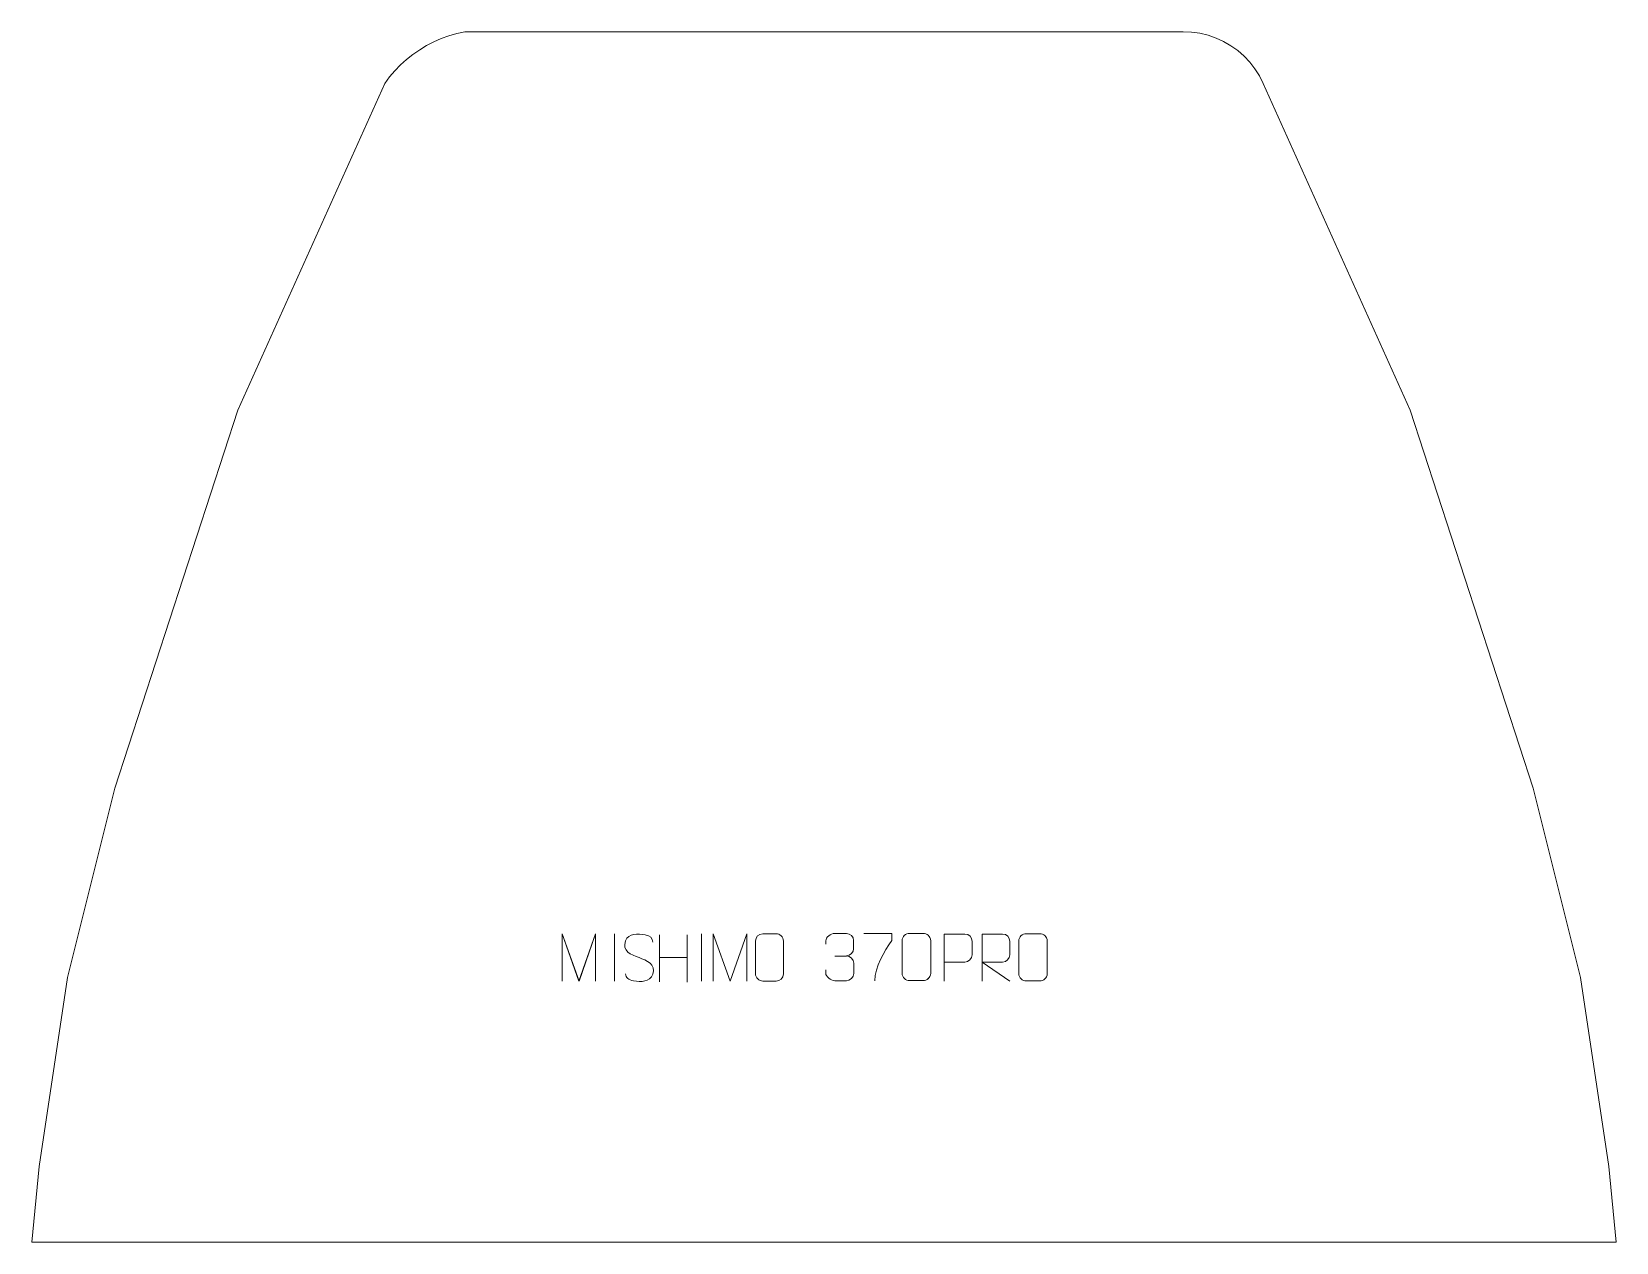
# Model space of a CAD drawing. Header units: millimetres. Extents: x -423 to 415, y 815 to 1455.
import ezdxf

# ---------------------------------------------------------------- set-up
doc = ezdxf.new("R2010")
doc.units = ezdxf.units.MM
doc.header["$MEASUREMENT"] = 0
doc.layers.add('layer 1', color=7, linetype='Continuous')

msp = doc.modelspace()

# ---------------------------------------------------------------- linework, layer by layer
at = {"layer": 'layer 1', "color": 242, "lineweight": 9}
msp.add_open_spline([(371.4282, 1055.1553), (371.4282, 1055.1553), (396.4297, 955.1551), (396.4297, 955.1551), (396.4297, 955.1551), (396.4297, 955.1551), (411.4285, 855.1548), (411.4285, 855.1548), (411.4285, 855.1548), (411.4285, 855.1548), (415.4277, 815.1545), (415.4277, 815.1545), (415.4277, 815.1545), (415.4277, 815.1545), (-422.5696, 815.1545), (-422.5696, 815.1545), (-422.5696, 815.1545), (-422.5696, 815.1545), (-418.5704, 855.1548), (-418.5704, 855.1548), (-418.5704, 855.1548), (-418.5704, 855.1548), (-403.5701, 955.1551), (-403.5701, 955.1551), (-403.5701, 955.1551), (-403.5701, 955.1551), (-378.5701, 1055.1553), (-378.5701, 1055.1553), (-378.5701, 1055.1553), (-378.5701, 1055.1553), (-313.5704, 1255.1537), (-313.5704, 1255.1537), (-313.5704, 1255.1537), (-313.5704, 1255.1537), (-235.8809, 1427.7973), (-235.8809, 1427.7973), (-235.8809, 1427.7973), (-235.8809, 1427.7973), (-233.2991, 1431.2388), (-233.2991, 1431.2388), (-233.2991, 1431.2388), (-233.2991, 1431.2388), (-230.4997, 1434.5071), (-230.4997, 1434.5071), (-230.4997, 1434.5071), (-230.4997, 1434.5071), (-227.4959, 1437.5897), (-227.4959, 1437.5897), (-227.4959, 1437.5897), (-227.4959, 1437.5897), (-224.3011, 1440.4736), (-224.3011, 1440.4736), (-224.3011, 1440.4736), (-224.3011, 1440.4736), (-220.9295, 1443.1477), (-220.9295, 1443.1477), (-220.9295, 1443.1477), (-220.9295, 1443.1477), (-217.3925, 1445.5991), (-217.3925, 1445.5991), (-217.3925, 1445.5991), (-217.3925, 1445.5991), (-213.7064, 1447.8183), (-213.7064, 1447.8183), (-213.7064, 1447.8183), (-213.7064, 1447.8183), (-209.884, 1449.797), (-209.884, 1449.797), (-209.884, 1449.797), (-209.884, 1449.797), (-205.9438, 1451.5269), (-205.9438, 1451.5269), (-205.9438, 1451.5269), (-205.9438, 1451.5269), (-201.8987, 1452.9991), (-201.8987, 1452.9991), (-201.8987, 1452.9991), (-201.8987, 1452.9991), (-197.7685, 1454.2099), (-197.7685, 1454.2099), (-197.7685, 1454.2099), (-197.7685, 1454.2099), (-193.5706, 1455.1542), (-193.5706, 1455.1542), (-193.5706, 1455.1542), (-193.5706, 1455.1542), (186.4286, 1455.1542), (186.4286, 1455.1542), (186.4286, 1455.1542), (186.4286, 1455.1542), (190.8603, 1454.9424), (190.8603, 1454.9424), (190.8603, 1454.9424), (190.8603, 1454.9424), (195.2513, 1454.3075), (195.2513, 1454.3075), (195.2513, 1454.3075), (195.2513, 1454.3075), (199.5635, 1453.2568), (199.5635, 1453.2568), (199.5635, 1453.2568), (199.5635, 1453.2568), (203.7521, 1451.7992), (203.7521, 1451.7992), (203.7521, 1451.7992), (203.7521, 1451.7992), (207.7846, 1449.9478), (207.7846, 1449.9478), (207.7846, 1449.9478), (207.7846, 1449.9478), (211.6216, 1447.7192), (211.6216, 1447.7192), (211.6216, 1447.7192), (211.6216, 1447.7192), (215.2269, 1445.1353), (215.2269, 1445.1353), (215.2269, 1445.1353), (215.2269, 1445.1353), (218.5709, 1442.2181), (218.5709, 1442.2181), (218.5709, 1442.2181), (218.5709, 1442.2181), (221.6201, 1438.9941), (221.6201, 1438.9941), (221.6201, 1438.9941), (221.6201, 1438.9941), (224.348, 1435.4952), (224.348, 1435.4952), (224.348, 1435.4952), (224.348, 1435.4952), (226.7273, 1431.75), (226.7273, 1431.75), (226.7273, 1431.75), (226.7273, 1431.75), (228.7405, 1427.7973), (228.7405, 1427.7973), (228.7405, 1427.7973), (228.7405, 1427.7973), (306.428, 1255.1537), (306.428, 1255.1537), (306.428, 1255.1537), (306.428, 1255.1537), (371.4282, 1055.1553), (371.4282, 1055.1553)], degree=3, knots=[0, 0, 0, 0, 0.02702703, 0.02702703, 0.02702703, 0.02702703, 0.05405405, 0.05405405, 0.05405405, 0.05405405, 0.08108108, 0.08108108, 0.08108108, 0.08108108, 0.10810811, 0.10810811, 0.10810811, 0.10810811, 0.13513514, 0.13513514, 0.13513514, 0.13513514, 0.16216216, 0.16216216, 0.16216216, 0.16216216, 0.18918919, 0.18918919, 0.18918919, 0.18918919, 0.21621622, 0.21621622, 0.21621622, 0.21621622, 0.24324324, 0.24324324, 0.24324324, 0.24324324, 0.27027027, 0.27027027, 0.27027027, 0.27027027, 0.2972973, 0.2972973, 0.2972973, 0.2972973, 0.32432432, 0.32432432, 0.32432432, 0.32432432, 0.35135135, 0.35135135, 0.35135135, 0.35135135, 0.37837838, 0.37837838, 0.37837838, 0.37837838, 0.40540541, 0.40540541, 0.40540541, 0.40540541, 0.43243243, 0.43243243, 0.43243243, 0.43243243, 0.45945946, 0.45945946, 0.45945946, 0.45945946, 0.48648649, 0.48648649, 0.48648649, 0.48648649, 0.51351351, 0.51351351, 0.51351351, 0.51351351, 0.54054054, 0.54054054, 0.54054054, 0.54054054, 0.56756757, 0.56756757, 0.56756757, 0.56756757, 0.59459459, 0.59459459, 0.59459459, 0.59459459, 0.62162162, 0.62162162, 0.62162162, 0.62162162, 0.64864865, 0.64864865, 0.64864865, 0.64864865, 0.67567568, 0.67567568, 0.67567568, 0.67567568, 0.7027027, 0.7027027, 0.7027027, 0.7027027, 0.72972973, 0.72972973, 0.72972973, 0.72972973, 0.75675676, 0.75675676, 0.75675676, 0.75675676, 0.78378378, 0.78378378, 0.78378378, 0.78378378, 0.81081081, 0.81081081, 0.81081081, 0.81081081, 0.83783784, 0.83783784, 0.83783784, 0.83783784, 0.86486486, 0.86486486, 0.86486486, 0.86486486, 0.89189189, 0.89189189, 0.89189189, 0.89189189, 0.91891892, 0.91891892, 0.91891892, 0.91891892, 0.94594595, 0.94594595, 0.94594595, 0.94594595, 1, 1, 1, 1], dxfattribs=at)
at = {"layer": 'layer 1', "color": 250, "lineweight": 9}
for points, knots in [([(-142.0982, 953.2655), (-142.0982, 953.2655), (-142.0982, 978.2296), (-142.0982, 978.2296), (-142.0982, 978.2296), (-142.0982, 978.2296), (-133.1709, 953.2655), (-133.1709, 953.2655), (-133.1709, 953.2655), (-133.1709, 953.2655), (-124.4088, 978.229), (-124.4088, 978.229), (-124.4088, 978.229), (-124.4088, 978.229), (-124.4088, 953.2655), (-124.4088, 953.2655)], [0, 0, 0, 0, 0.2, 0.2, 0.2, 0.2, 0.4, 0.4, 0.4, 0.4, 0.6, 0.6, 0.6, 0.6, 1, 1, 1, 1]), ([(-142.0574, 953.2568), (-142.0574, 953.2568), (-142.0574, 978.2147), (-142.0574, 978.2147), (-142.0574, 978.2147), (-142.0574, 978.2147), (-133.1323, 953.2568), (-133.1323, 953.2568), (-133.1323, 953.2568), (-133.1323, 953.2568), (-124.3724, 978.2142), (-124.3724, 978.2142), (-124.3724, 978.2142), (-124.3724, 978.2142), (-124.3724, 953.2568), (-124.3724, 953.2568)], [0, 0, 0, 0, 0.2, 0.2, 0.2, 0.2, 0.4, 0.4, 0.4, 0.4, 0.6, 0.6, 0.6, 0.6, 1, 1, 1, 1]), ([(-101.3724, 965.7355), (-105.6207, 967.2059), (-110.5288, 969.0017), (-108.5237, 974.522), (-108.5237, 974.522), (-107.0202, 978.6619), (-101.8066, 978.2734), (-98.203, 977.6723), (-98.203, 977.6723), (-95.3424, 977.1951), (-94.4777, 975.9819), (-94.1671, 973.8978)], [0, 0, 0, 0, 0.25, 0.25, 0.25, 0.25, 0.5, 0.5, 0.5, 0.5, 1, 1, 1, 1]), ([(-62.0982, 953.2655), (-62.0982, 953.2655), (-62.0982, 978.2296), (-62.0982, 978.2296), (-62.0982, 978.2296), (-62.0982, 978.2296), (-53.1709, 953.2655), (-53.1709, 953.2655), (-53.1709, 953.2655), (-53.1709, 953.2655), (-44.4088, 978.229), (-44.4088, 978.229), (-44.4088, 978.229), (-44.4088, 978.229), (-44.4088, 953.2655), (-44.4088, 953.2655)], [0, 0, 0, 0, 0.2, 0.2, 0.2, 0.2, 0.4, 0.4, 0.4, 0.4, 0.6, 0.6, 0.6, 0.6, 1, 1, 1, 1]), ([(-35.9284, 978.2237), (-33.6027, 978.2237), (-31.2766, 978.2237), (-28.9505, 978.2237), (-28.9505, 978.2237), (-27.0039, 978.2593), (-25.0125, 976.7677), (-24.9858, 974.3301), (-24.9858, 974.3301), (-24.9862, 968.5832), (-24.9862, 962.8359), (-24.9858, 957.0882), (-24.9858, 957.0882), (-25.1256, 954.7648), (-26.8028, 953.2852), (-28.9505, 953.2744), (-28.9505, 953.2744), (-31.2824, 953.2748), (-33.6143, 953.2748), (-35.9458, 953.2744), (-35.9458, 953.2744), (-37.8708, 953.169), (-39.8429, 955.0535), (-39.8317, 957.0708), (-39.8317, 957.0708), (-39.8314, 962.8409), (-39.8314, 968.6106), (-39.8317, 974.3799), (-39.8317, 974.3799), (-39.8275, 976.518), (-38.0808, 978.2372), (-35.9284, 978.2237)], [0, 0, 0, 0, 0.11111111, 0.11111111, 0.11111111, 0.11111111, 0.22222222, 0.22222222, 0.22222222, 0.22222222, 0.33333333, 0.33333333, 0.33333333, 0.33333333, 0.44444444, 0.44444444, 0.44444444, 0.44444444, 0.55555556, 0.55555556, 0.55555556, 0.55555556, 0.66666667, 0.66666667, 0.66666667, 0.66666667, 0.77777778, 0.77777778, 0.77777778, 0.77777778, 1, 1, 1, 1]), ([(-2.6222, 972.7452), (-2.6222, 972.7452), (-2.6222, 974.6024), (-2.6222, 974.6024), (-2.6222, 974.6024), (-2.6365, 976.3443), (0.028, 978.4624), (2.0871, 978.4397), (2.0871, 978.4397), (4.1512, 978.4397), (6.2152, 978.4397), (8.2789, 978.4397), (8.2789, 978.4397), (10.4734, 978.4485), (12.0717, 976.6017), (12.1161, 974.6896), (12.1161, 974.6896), (12.1157, 973.2545), (12.1157, 971.8194), (12.1161, 970.3839), (12.1161, 970.3839), (12.0675, 968.7304), (10.4649, 966.5004), (8.2666, 966.5104), (8.2666, 966.5104), (10.4703, 966.4992), (12.0783, 964.696), (12.1323, 962.6365), (12.1323, 962.6365), (12.1319, 960.8518), (12.1319, 959.0671), (12.1323, 957.282), (12.1323, 957.282), (12.1424, 955.2206), (10.0875, 953.4575), (8.2666, 953.4656), (8.2666, 953.4656), (6.2013, 953.4659), (4.1361, 953.4659), (2.0705, 953.4656), (2.0705, 953.4656), (-0.0981, 953.4771), (-2.6291, 955.8773), (-2.6477, 957.3391), (-2.6477, 957.3391), (-2.6477, 957.3391), (-2.6477, 959.2477), (-2.6477, 959.2477)], [0, 0, 0, 0, 0.07692308, 0.07692308, 0.07692308, 0.07692308, 0.15384615, 0.15384615, 0.15384615, 0.15384615, 0.23076923, 0.23076923, 0.23076923, 0.23076923, 0.30769231, 0.30769231, 0.30769231, 0.30769231, 0.38461538, 0.38461538, 0.38461538, 0.38461538, 0.46153846, 0.46153846, 0.46153846, 0.46153846, 0.53846154, 0.53846154, 0.53846154, 0.53846154, 0.61538462, 0.61538462, 0.61538462, 0.61538462, 0.69230769, 0.69230769, 0.69230769, 0.69230769, 0.76923077, 0.76923077, 0.76923077, 0.76923077, 0.84615385, 0.84615385, 0.84615385, 0.84615385, 1, 1, 1, 1]), ([(17.4378, 978.4219), (17.4378, 978.4219), (32.2539, 978.4219), (32.2539, 978.4219), (32.2539, 978.4219), (32.2536, 977.1723), (32.2536, 975.9227), (32.2539, 974.6729), (32.2539, 974.6729), (28.2595, 968.6758), (23.3443, 960.8422), (23.3443, 953.4634)], [0, 0, 0, 0, 0.25, 0.25, 0.25, 0.25, 0.5, 0.5, 0.5, 0.5, 1, 1, 1, 1]), ([(41.7105, 978.4889), (44.0772, 978.4889), (46.4443, 978.4889), (48.8114, 978.4889), (48.8114, 978.4889), (50.7924, 978.5245), (52.8189, 977.0298), (52.846, 974.5871), (52.846, 974.5871), (52.8456, 968.8283), (52.8456, 963.069), (52.846, 957.3094), (52.846, 957.3094), (52.7038, 954.9812), (50.997, 953.4986), (48.8114, 953.4877), (48.8114, 953.4877), (46.4384, 953.4881), (44.0654, 953.4881), (41.6928, 953.4877), (41.6928, 953.4877), (39.7339, 953.3821), (37.727, 955.2705), (37.7384, 957.292), (37.7384, 957.292), (37.7387, 963.0741), (37.7387, 968.8557), (37.7384, 974.637), (37.7384, 974.637), (37.7427, 976.7796), (39.5202, 978.5024), (41.7105, 978.4889)], [0, 0, 0, 0, 0.11111111, 0.11111111, 0.11111111, 0.11111111, 0.22222222, 0.22222222, 0.22222222, 0.22222222, 0.33333333, 0.33333333, 0.33333333, 0.33333333, 0.44444444, 0.44444444, 0.44444444, 0.44444444, 0.55555556, 0.55555556, 0.55555556, 0.55555556, 0.66666667, 0.66666667, 0.66666667, 0.66666667, 0.77777778, 0.77777778, 0.77777778, 0.77777778, 1, 1, 1, 1]), ([(41.7133, 978.4739), (44.0794, 978.4739), (46.4459, 978.4739), (48.8124, 978.4739), (48.8124, 978.4739), (50.7929, 978.5095), (52.8189, 977.0152), (52.846, 974.5731), (52.846, 974.5731), (52.8456, 968.8157), (52.8456, 963.0579), (52.846, 957.2997), (52.846, 957.2997), (52.7039, 954.9721), (50.9975, 953.4898), (48.8124, 953.479), (48.8124, 953.479), (46.44, 953.4794), (44.0676, 953.4794), (41.6956, 953.479), (41.6956, 953.479), (39.7371, 953.3734), (37.7307, 955.2613), (37.7421, 957.2823), (37.7421, 957.2823), (37.7425, 963.0629), (37.7425, 968.8432), (37.7421, 974.623), (37.7421, 974.623), (37.7464, 976.765), (39.5235, 978.4875), (41.7133, 978.4739)], [0, 0, 0, 0, 0.11111111, 0.11111111, 0.11111111, 0.11111111, 0.22222222, 0.22222222, 0.22222222, 0.22222222, 0.33333333, 0.33333333, 0.33333333, 0.33333333, 0.44444444, 0.44444444, 0.44444444, 0.44444444, 0.55555556, 0.55555556, 0.55555556, 0.55555556, 0.66666667, 0.66666667, 0.66666667, 0.66666667, 0.77777778, 0.77777778, 0.77777778, 0.77777778, 1, 1, 1, 1]), ([(60.0499, 953.1703), (60.0499, 953.1703), (60.0499, 978.13), (60.0499, 978.13), (60.0499, 978.13), (63.6458, 978.13), (67.242, 978.13), (70.8382, 978.13), (70.8382, 978.13), (73.164, 978.0921), (74.7218, 976.6017), (74.7176, 974.2349), (74.7176, 974.2349), (74.7172, 972.1988), (74.7172, 969.1387), (74.7176, 967.1022), (74.7176, 967.1022), (74.7111, 965.2264), (72.8984, 963.284), (70.8883, 963.2648), (70.8883, 963.2648), (70.8883, 963.2648), (60.0499, 963.2648), (60.0499, 963.2648)], [0, 0, 0, 0, 0.14285714, 0.14285714, 0.14285714, 0.14285714, 0.28571429, 0.28571429, 0.28571429, 0.28571429, 0.42857143, 0.42857143, 0.42857143, 0.42857143, 0.57142857, 0.57142857, 0.57142857, 0.57142857, 0.71428571, 0.71428571, 0.71428571, 0.71428571, 1, 1, 1, 1]), ([(80.0518, 953.1734), (80.0518, 953.1734), (80.0518, 978.1269), (80.0518, 978.1269), (80.0518, 978.1269), (83.6466, 978.1269), (87.2421, 978.1269), (90.8373, 978.1269), (90.8373, 978.1269), (93.1626, 978.0892), (94.7199, 976.5992), (94.7158, 974.2328), (94.7158, 974.2328), (94.7154, 972.1973), (94.7154, 969.1379), (94.7158, 967.1019), (94.7158, 967.1019), (94.7093, 965.2264), (92.897, 963.2846), (90.8875, 963.2655), (90.8875, 963.2655), (90.8875, 963.2655), (80.0518, 963.2655), (80.0518, 963.2655), (80.0518, 963.2655), (80.0518, 963.2655), (94.7065, 953.1734), (94.7065, 953.1734)], [0, 0, 0, 0, 0.125, 0.125, 0.125, 0.125, 0.25, 0.25, 0.25, 0.25, 0.375, 0.375, 0.375, 0.375, 0.5, 0.5, 0.5, 0.5, 0.625, 0.625, 0.625, 0.625, 0.75, 0.75, 0.75, 0.75, 1, 1, 1, 1]), ([(103.3933, 978.3113), (105.76, 978.3113), (108.1271, 978.3113), (110.4942, 978.3113), (110.4942, 978.3113), (112.4752, 978.3469), (114.5017, 976.8522), (114.5288, 974.4095), (114.5288, 974.4095), (114.5284, 968.6507), (114.5284, 962.8914), (114.5288, 957.1318), (114.5288, 957.1318), (114.3866, 954.8036), (112.6798, 953.321), (110.4942, 953.3101), (110.4942, 953.3101), (108.1212, 953.3105), (105.7482, 953.3105), (103.3756, 953.3101), (103.3756, 953.3101), (101.4167, 953.2045), (99.4098, 955.0929), (99.4212, 957.1144), (99.4212, 957.1144), (99.4215, 962.8965), (99.4215, 968.6781), (99.4212, 974.4594), (99.4212, 974.4594), (99.4255, 976.602), (101.203, 978.3248), (103.3933, 978.3113)], [0, 0, 0, 0, 0.11111111, 0.11111111, 0.11111111, 0.11111111, 0.22222222, 0.22222222, 0.22222222, 0.22222222, 0.33333333, 0.33333333, 0.33333333, 0.33333333, 0.44444444, 0.44444444, 0.44444444, 0.44444444, 0.55555556, 0.55555556, 0.55555556, 0.55555556, 0.66666667, 0.66666667, 0.66666667, 0.66666667, 0.77777778, 0.77777778, 0.77777778, 0.77777778, 1, 1, 1, 1]), ([(-101.3724, 965.7354), (-97.3538, 964.0887), (-92.3243, 962.2004), (-94.1583, 956.8401), (-94.1583, 956.8401), (-95.6181, 952.5737), (-100.5289, 952.8304), (-104.255, 953.3851), (-104.255, 953.3851), (-107.005, 953.7949), (-108.2259, 955.0084), (-108.6039, 957.1206)], [0, 0, 0, 0, 0.25, 0.25, 0.25, 0.25, 0.5, 0.5, 0.5, 0.5, 1, 1, 1, 1])]:
    msp.add_open_spline(points, degree=3, knots=knots, dxfattribs=at)
for points in [[(-114.3724, 978.2226), (-114.3724, 978.2226), (-114.3724, 953.2485), (-114.3724, 953.2485)], [(-90.5366, 977.6178), (-90.5366, 977.6178), (-90.5366, 952.8403), (-90.5366, 952.8403)], [(-75.8933, 977.6178), (-75.8933, 977.6178), (-75.8933, 952.6643), (-75.8933, 952.6643)], [(-68.3724, 978.2226), (-68.3724, 978.2226), (-68.3724, 953.2485), (-68.3724, 953.2485)], [(-90.5366, 965.7355), (-90.5366, 965.7355), (-75.8933, 965.7359), (-75.8933, 965.7359)], [(2.0875, 966.5), (2.0875, 966.5), (8.2839, 966.5), (8.2839, 966.5)]]:
    msp.add_open_spline(points, degree=3, dxfattribs=at)

doc.saveas('drawing.dxf')
